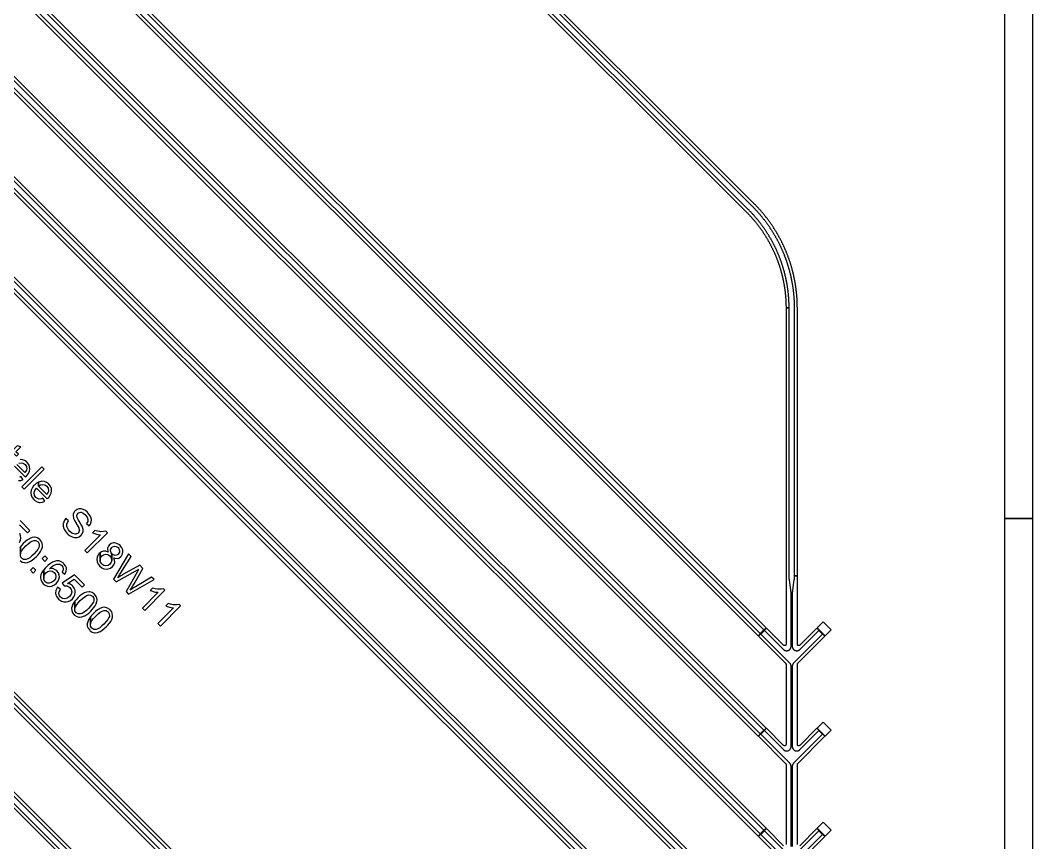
# Model space of a CAD drawing. Extents: x -3500 to 3500, y -3500 to 3500.
# Drawn here: x -70 to 3500, y -1144 to 1758 of the extents above; entities that cross this region are included whole.
import ezdxf

# ---------------------------------------------------------------- set-up
doc = ezdxf.new("R2010")
doc.units = 0

# ---------------------------------------------------------------- blocks, each defined once
blk = doc.blocks.new('DXF_TOP_Kantele_S18W11')
at = {"layer": 'Feedline'}
for points in [[(1532.339, 2039.446), (2489.446, 1082.339), (2490.825, 1080.955), (2492.198, 1079.566), (2493.565, 1078.171), (2494.934, 1076.763), (2496.307, 1075.339), (2497.675, 1073.907), (2499, 1072.511), (2500.315, 1071.111), (2501.649, 1069.683), (2502.976, 1068.249), (2504.296, 1066.81), (2505.612, 1065.366), (2506.921, 1063.915), (2508.231, 1062.452), (2509.521, 1061), (2510.814, 1059.535), (2512.099, 1058.064), (2513.379, 1056.588), (2514.652, 1055.107), (2515.919, 1053.619), (2517.181, 1052.128), (2518.436, 1050.631), (2519.686, 1049.129), (2520.929, 1047.623), (2522.184, 1046.088), (2523.397, 1044.593), (2524.621, 1043.071), (2525.839, 1041.544), (2527.052, 1040.013), (2528.267, 1038.464), (2529.458, 1036.934), (2530.651, 1035.387), (2531.838, 1033.836), (2533.019, 1032.28), (2534.193, 1030.719), (2535.361, 1029.153), (2536.523, 1027.583), (2537.685, 1025.998), (2538.827, 1024.427), (2539.97, 1022.842), (2541.106, 1021.253), (2542.236, 1019.659), (2543.358, 1018.061), (2544.475, 1016.458), (2545.585, 1014.85), (2546.688, 1013.238), (2547.785, 1011.622), (2548.876, 1010.001), (2549.959, 1008.376), (2551.036, 1006.745), (2552.123, 1005.086), (2553.17, 1003.473), (2554.227, 1001.83), (2555.278, 1000.183), (2556.321, 998.532), (2557.385, 996.832), (2558.389, 995.216), (2559.432, 993.519), (2560.429, 991.884), (2561.439, 990.212), (2562.446, 988.528), (2563.438, 986.854), (2564.433, 985.161), (2565.409, 983.482), (2566.385, 981.79), (2567.353, 980.093), (2568.316, 978.393), (2569.271, 976.688), (2570.233, 974.955), (2571.165, 973.258), (2572.094, 971.553), (2573.02, 969.833), (2573.94, 968.109), (2574.853, 966.382), (2575.759, 964.652), (2576.658, 962.918), (2577.551, 961.179), (2578.435, 959.438), (2579.313, 957.692), (2580.183, 955.943), (2581.047, 954.191), (2581.903, 952.436), (2582.752, 950.676), (2583.594, 948.913), (2584.428, 947.147), (2585.256, 945.377), (2586.076, 943.605), (2586.89, 941.829), (2587.709, 940.019), (2588.503, 938.248), (2589.291, 936.468), (2590.071, 934.688), (2590.847, 932.899), (2591.616, 931.103), (2592.379, 929.304), (2593.134, 927.502), (2593.881, 925.698), (2594.621, 923.89), (2595.354, 922.079), (2596.099, 920.217), (2596.798, 918.448), (2597.509, 916.629), (2598.224, 914.774), (2598.917, 912.956), (2599.603, 911.133), (2600.29, 909.286), (2600.954, 907.479), (2601.618, 905.648), (2602.275, 903.812), (2602.926, 901.971), (2603.57, 900.126), (2604.206, 898.279), (2604.847, 896.39), (2605.455, 894.577), (2606.069, 892.723), (2606.676, 890.865), (2607.275, 889.001), (2607.865, 887.144), (2608.448, 885.279), (2609.023, 883.413), (2609.591, 881.543), (2610.152, 879.672), (2610.705, 877.798), (2611.25, 875.922), (2611.791, 874.03), (2612.317, 872.163), (2612.839, 870.281), (2613.354, 868.397), (2613.876, 866.451), (2614.36, 864.622), (2614.851, 862.73), (2615.335, 860.838), (2615.812, 858.943), (2616.28, 857.047), (2616.741, 855.149), (2617.194, 853.248), (2617.639, 851.346), (2618.076, 849.442), (2618.506, 847.537), (2618.928, 845.63), (2619.343, 843.716), (2619.749, 841.809), (2620.147, 839.897), (2620.538, 837.983), (2620.921, 836.068), (2621.296, 834.151), (2621.664, 832.231), (2622.023, 830.311), (2622.379, 828.368), (2622.719, 826.467), (2623.055, 824.542), (2623.387, 822.594), (2623.706, 820.681), (2624.017, 818.761), (2624.326, 816.799), (2624.618, 814.901), (2624.907, 812.969), (2625.189, 811.036), (2625.47, 809.048), (2625.728, 807.166), (2625.986, 805.23), (2626.236, 803.292), (2626.477, 801.353), (2626.711, 799.414), (2626.937, 797.474), (2627.156, 795.532), (2627.366, 793.59), (2627.568, 791.647), (2627.763, 789.703), (2627.949, 787.759), (2628.128, 785.813), (2628.298, 783.867), (2628.461, 781.921), (2628.616, 779.973), (2628.763, 778.024), (2628.902, 776.076), (2629.033, 774.127), (2629.157, 772.16), (2629.271, 770.228), (2629.379, 768.253), (2629.478, 766.326), (2629.57, 764.345), (2629.653, 762.421), (2629.728, 760.471), (2629.796, 758.519), (2629.855, 756.566), (2629.907, 754.613), (2629.951, 752.635), (2629.986, 750.707), (2630.014, 748.754), (2630.034, 746.8), (2630.046, 744.847), (2630.05, 742.893), (2640.95, 742.893), (2640.946, 744.871), (2640.934, 746.848), (2640.914, 748.825), (2640.886, 750.802), (2640.85, 752.78), (2640.807, 754.757), (2640.755, 756.734), (2640.695, 758.709), (2640.627, 760.686), (2640.552, 762.662), (2640.468, 764.638), (2640.377, 766.613), (2640.277, 768.587), (2640.17, 770.562), (2640.054, 772.545), (2639.931, 774.51), (2639.799, 776.483), (2639.66, 778.455), (2639.513, 780.43), (2639.358, 782.398), (2639.195, 784.37), (2639.024, 786.339), (2638.845, 788.308), (2638.658, 790.277), (2638.463, 792.245), (2638.26, 794.212), (2638.05, 796.178), (2637.831, 798.143), (2637.604, 800.107), (2637.37, 802.071), (2637.128, 804.033), (2636.878, 805.995), (2636.619, 807.955), (2636.353, 809.914), (2636.079, 811.873), (2635.799, 813.83), (2635.509, 815.787), (2635.211, 817.741), (2634.906, 819.695), (2634.593, 821.647), (2634.272, 823.598), (2633.943, 825.549), (2633.606, 827.496), (2633.254, 829.483), (2632.894, 831.462), (2632.544, 833.355), (2632.18, 835.277), (2631.804, 837.217), (2631.42, 839.157), (2631.028, 841.096), (2630.629, 843.033), (2630.221, 844.968), (2629.794, 846.954), (2629.377, 848.865), (2628.953, 850.762), (2628.515, 852.691), (2628.065, 854.629), (2627.605, 856.58), (2627.149, 858.484), (2626.683, 860.385), (2626.207, 862.304), (2625.718, 864.234), (2625.23, 866.136), (2624.73, 868.049), (2624.222, 869.96), (2623.704, 871.875), (2623.183, 873.777), (2622.651, 875.681), (2622.113, 877.583), (2621.566, 879.484), (2621.012, 881.382), (2620.441, 883.312), (2619.873, 885.198), (2619.293, 887.1), (2618.72, 888.952), (2618.128, 890.839), (2617.528, 892.724), (2616.921, 894.606), (2616.307, 896.484), (2615.684, 898.361), (2615.054, 900.236), (2614.417, 902.108), (2613.765, 903.997), (2613.119, 905.843), (2612.459, 907.707), (2611.787, 909.58), (2611.116, 911.427), (2610.434, 913.283), (2609.744, 915.136), (2609.046, 916.986), (2608.341, 918.834), (2607.629, 920.679), (2606.909, 922.521), (2606.18, 924.363), (2605.448, 926.195), (2604.706, 928.028), (2603.932, 929.916), (2603.194, 931.699), (2602.435, 933.509), (2601.664, 935.329), (2600.885, 937.147), (2600.099, 938.961), (2599.297, 940.793), (2598.505, 942.581), (2597.697, 944.385), (2596.882, 946.187), (2596.053, 947.999), (2595.23, 949.78), (2594.393, 951.572), (2593.549, 953.36), (2592.698, 955.144), (2591.839, 956.926), (2590.974, 958.704), (2590.101, 960.478), (2589.221, 962.249), (2588.333, 964.016), (2587.439, 965.78), (2586.527, 967.562), (2585.63, 969.296), (2584.715, 971.049), (2583.792, 972.799), (2582.863, 974.543), (2581.903, 976.327), (2580.983, 978.023), (2580.032, 979.757), (2579.074, 981.487), (2578.11, 983.213), (2577.138, 984.935), (2576.161, 986.654), (2575.175, 988.368), (2574.183, 990.079), (2573.179, 991.795), (2572.178, 993.487), (2571.16, 995.195), (2570.132, 996.903), (2569.119, 998.57), (2568.086, 1000.257), (2567.047, 1001.939), (2566, 1003.615), (2564.946, 1005.289), (2563.886, 1006.958), (2562.819, 1008.623), (2561.745, 1010.284), (2560.665, 1011.94), (2559.578, 1013.591), (2558.484, 1015.239), (2557.385, 1016.882), (2556.278, 1018.521), (2555.164, 1020.155), (2554.044, 1021.785), (2552.917, 1023.409), (2551.765, 1025.057), (2550.644, 1026.646), (2549.498, 1028.258), (2548.346, 1029.865), (2547.187, 1031.467), (2546.008, 1033.082), (2544.85, 1034.656), (2543.661, 1036.258), (2542.486, 1037.828), (2541.291, 1039.411), (2540.098, 1040.98), (2538.894, 1042.548), (2537.678, 1044.12), (2536.439, 1045.708), (2535.245, 1047.225), (2534.016, 1048.775), (2532.781, 1050.319), (2531.54, 1051.859), (2530.292, 1053.392), (2529.038, 1054.921), (2527.769, 1056.457), (2526.513, 1057.965), (2525.236, 1059.485), (2523.963, 1060.988), (2522.675, 1062.494), (2521.372, 1064.008), (2520.092, 1065.482), (2518.789, 1066.971), (2517.482, 1068.453), (2516.167, 1069.931), (2514.847, 1071.403), (2513.521, 1072.869), (2512.189, 1074.331), (2510.814, 1075.827), (2509.484, 1077.263), (2508.151, 1078.69), (2506.794, 1080.132), (2505.441, 1081.558), (2504.074, 1082.986), (2502.702, 1084.409), (2501.296, 1085.855), (2499.939, 1087.24), (2498.536, 1088.659), (2497.154, 1090.048), (1540.048, 2047.154)], [(1552.846, 2059.952), (2510.019, 1102.779), (2511.37, 1101.422), (2512.783, 1099.993), (2514.19, 1098.559), (2515.607, 1097.101), (2516.985, 1095.673), (2518.398, 1094.197), (2519.758, 1092.765), (2521.136, 1091.303), (2522.509, 1089.836), (2523.875, 1088.363), (2525.241, 1086.879), (2526.615, 1085.373), (2527.939, 1083.912), (2529.282, 1082.417), (2530.619, 1080.918), (2531.951, 1079.413), (2533.276, 1077.903), (2534.595, 1076.388), (2535.938, 1074.832), (2537.215, 1073.341), (2538.516, 1071.811), (2539.823, 1070.261), (2541.106, 1068.728), (2542.384, 1067.188), (2543.671, 1065.624), (2544.952, 1064.055), (2546.196, 1062.519), (2547.454, 1060.953), (2548.706, 1059.382), (2549.959, 1057.798), (2551.191, 1056.226), (2552.443, 1054.617), (2553.653, 1053.048), (2554.874, 1051.453), (2556.088, 1049.853), (2557.316, 1048.221), (2558.498, 1046.638), (2559.702, 1045.013), (2560.905, 1043.375), (2562.084, 1041.756), (2563.243, 1040.151), (2564.433, 1038.49), (2565.616, 1036.823), (2566.733, 1035.238), (2567.884, 1033.591), (2569.028, 1031.939), (2570.189, 1030.248), (2571.296, 1028.623), (2572.42, 1026.958), (2573.539, 1025.289), (2574.65, 1023.615), (2575.759, 1021.928), (2576.852, 1020.254), (2577.944, 1018.567), (2579.028, 1016.876), (2580.106, 1015.181), (2581.177, 1013.482), (2582.242, 1011.777), (2583.3, 1010.069), (2584.383, 1008.304), (2585.402, 1006.63), (2586.433, 1004.921), (2587.464, 1003.196), (2588.503, 1001.442), (2589.505, 999.734), (2590.515, 997.998), (2591.518, 996.258), (2592.514, 994.513), (2593.505, 992.765), (2594.488, 991.012), (2595.463, 989.256), (2596.432, 987.496), (2597.394, 985.732), (2598.349, 983.965), (2599.314, 982.162), (2600.241, 980.411), (2601.171, 978.639), (2602.098, 976.857), (2603.018, 975.071), (2603.956, 973.233), (2604.847, 971.466), (2605.742, 969.677), (2606.63, 967.885), (2607.512, 966.086), (2608.4, 964.256), (2609.259, 962.468), (2610.146, 960.603), (2610.978, 958.836), (2611.841, 956.983), (2612.668, 955.191), (2613.503, 953.363), (2614.342, 951.504), (2615.15, 949.697), (2615.962, 947.86), (2616.767, 946.02), (2617.59, 944.117), (2618.356, 942.329), (2619.139, 940.479), (2619.93, 938.59), (2620.684, 936.77), (2621.446, 934.911), (2622.208, 933.029), (2622.946, 931.183), (2623.691, 929.303), (2624.427, 927.423), (2625.143, 925.571), (2625.872, 923.664), (2626.57, 921.815), (2627.273, 919.932), (2627.968, 918.047), (2628.672, 916.112), (2629.341, 914.252), (2630.015, 912.357), (2630.673, 910.479), (2631.33, 908.581), (2631.981, 906.68), (2632.623, 904.777), (2633.265, 902.851), (2633.89, 900.953), (2634.507, 899.051), (2635.119, 897.136), (2635.724, 895.222), (2636.322, 893.304), (2636.911, 891.384), (2637.494, 889.46), (2638.068, 887.535), (2638.635, 885.608), (2639.195, 883.678), (2639.746, 881.747), (2640.291, 879.812), (2640.827, 877.876), (2641.356, 875.938), (2641.877, 873.998), (2642.391, 872.056), (2642.897, 870.111), (2643.402, 868.139), (2643.886, 866.217), (2644.369, 864.267), (2644.849, 862.294), (2645.312, 860.361), (2645.771, 858.405), (2646.223, 856.447), (2646.668, 854.488), (2647.104, 852.527), (2647.533, 850.565), (2647.954, 848.599), (2648.367, 846.633), (2648.773, 844.666), (2649.17, 842.697), (2649.56, 840.726), (2649.943, 838.753), (2650.317, 836.779), (2650.684, 834.804), (2651.042, 832.827), (2651.393, 830.849), (2651.737, 828.869), (2652.072, 826.888), (2652.4, 824.906), (2652.719, 822.923), (2653.031, 820.939), (2653.335, 818.952), (2653.632, 816.965), (2653.92, 814.977), (2654.202, 812.988), (2654.474, 810.997), (2654.739, 809.005), (2654.996, 807.013), (2655.245, 805.019), (2655.486, 803.025), (2655.72, 801.03), (2655.945, 799.034), (2656.163, 797.035), (2656.373, 795.038), (2656.574, 793.039), (2656.768, 791.039), (2656.954, 789.039), (2657.133, 787.037), (2657.303, 785.035), (2657.465, 783.033), (2657.62, 781.03), (2657.766, 779.027), (2657.905, 777.022), (2658.035, 775.017), (2658.158, 773.012), (2658.273, 771.006), (2658.38, 769), (2658.479, 766.993), (2658.57, 764.986), (2658.654, 762.979), (2658.729, 760.971), (2658.796, 758.964), (2658.856, 756.955), (2658.907, 754.946), (2658.951, 752.938), (2658.987, 750.929), (2659.014, 748.921), (2659.034, 746.911), (2659.046, 744.902), (2659.05, 742.893), (2659.05, -202.044), (2669.95, -202.044), (2669.95, 742.893), (2669.946, 744.925), (2669.934, 746.957), (2669.914, 748.988), (2669.886, 751.019), (2669.851, 753.051), (2669.806, 755.121), (2669.754, 757.148), (2669.696, 759.145), (2669.628, 761.174), (2669.553, 763.205), (2669.47, 765.235), (2669.378, 767.265), (2669.279, 769.294), (2669.172, 771.322), (2669.057, 773.351), (2668.934, 775.379), (2668.803, 777.407), (2668.664, 779.434), (2668.518, 781.459), (2668.363, 783.485), (2668.2, 785.511), (2668.03, 787.535), (2667.851, 789.559), (2667.665, 791.582), (2667.471, 793.604), (2667.269, 795.626), (2667.059, 797.647), (2666.841, 799.667), (2666.615, 801.686), (2666.381, 803.704), (2666.14, 805.721), (2665.89, 807.738), (2665.633, 809.753), (2665.368, 811.767), (2665.095, 813.78), (2664.814, 815.793), (2664.526, 817.804), (2664.229, 819.814), (2663.925, 821.823), (2663.612, 823.83), (2663.292, 825.836), (2662.964, 827.841), (2662.628, 829.845), (2662.283, 831.857), (2661.93, 833.864), (2661.568, 835.88), (2661.199, 837.882), (2660.832, 839.843), (2660.449, 841.839), (2660.058, 843.832), (2659.66, 845.824), (2659.254, 847.815), (2658.84, 849.805), (2658.412, 851.821), (2657.989, 853.777), (2657.552, 855.761), (2657.107, 857.744), (2656.654, 859.725), (2656.193, 861.704), (2655.72, 863.704), (2655.245, 865.675), (2654.766, 867.629), (2654.266, 869.637), (2653.777, 871.57), (2653.264, 873.558), (2652.755, 875.502), (2652.233, 877.466), (2651.704, 879.428), (2651.166, 881.387), (2650.621, 883.345), (2650.069, 885.299), (2649.508, 887.252), (2648.94, 889.203), (2648.365, 891.152), (2647.782, 893.098), (2647.183, 895.067), (2646.592, 896.983), (2645.984, 898.932), (2645.373, 900.859), (2644.747, 902.809), (2644.123, 904.726), (2643.488, 906.655), (2642.844, 908.582), (2642.193, 910.507), (2641.534, 912.429), (2640.868, 914.348), (2640.194, 916.264), (2639.513, 918.179), (2638.824, 920.09), (2638.128, 921.999), (2637.425, 923.905), (2636.713, 925.808), (2635.995, 927.708), (2635.269, 929.606), (2634.536, 931.501), (2633.792, 933.4), (2633.048, 935.282), (2632.292, 937.167), (2631.527, 939.053), (2630.759, 940.931), (2629.982, 942.808), (2629.197, 944.682), (2628.405, 946.553), (2627.605, 948.42), (2626.798, 950.285), (2625.976, 952.164), (2625.163, 954.005), (2624.309, 955.915), (2623.478, 957.757), (2622.651, 959.57), (2621.806, 961.405), (2620.948, 963.247), (2620.081, 965.092), (2619.212, 966.921), (2618.317, 968.785), (2617.447, 970.581), (2616.553, 972.406), (2615.653, 974.227), (2614.745, 976.045), (2613.819, 977.883), (2612.909, 979.669), (2611.981, 981.476), (2611.045, 983.28), (2610.089, 985.104), (2609.152, 986.876), (2608.195, 988.667), (2607.215, 990.486), (2606.261, 992.241), (2605.283, 994.022), (2604.298, 995.799), (2603.306, 997.573), (2602.307, 999.341), (2601.303, 1001.107), (2600.241, 1002.952), (2599.271, 1004.626), (2598.245, 1006.38), (2597.212, 1008.129), (2596.172, 1009.874), (2595.125, 1011.615), (2594.071, 1013.353), (2593.011, 1015.086), (2591.929, 1016.84), (2590.844, 1018.582), (2589.787, 1020.266), (2588.703, 1021.976), (2587.609, 1023.689), (2586.509, 1025.397), (2585.387, 1027.123), (2584.266, 1028.832), (2583.155, 1030.511), (2582.04, 1032.184), (2580.907, 1033.87), (2579.767, 1035.552), (2578.62, 1037.229), (2577.466, 1038.902), (2576.306, 1040.569), (2575.14, 1042.233), (2573.967, 1043.892), (2572.787, 1045.546), (2571.569, 1047.24), (2570.401, 1048.852), (2569.211, 1050.482), (2568.006, 1052.117), (2566.794, 1053.748), (2565.576, 1055.374), (2564.332, 1057.022), (2563.121, 1058.613), (2561.884, 1060.225), (2560.641, 1061.831), (2559.393, 1063.433), (2558.137, 1065.03), (2556.875, 1066.623), (2555.607, 1068.21), (2554.333, 1069.793), (2553.052, 1071.369), (2551.765, 1072.942), (2550.472, 1074.51), (2549.174, 1076.072), (2547.869, 1077.629), (2546.558, 1079.182), (2545.241, 1080.729), (2543.918, 1082.27), (2542.589, 1083.806), (2541.253, 1085.338), (2539.912, 1086.864), (2538.566, 1088.385), (2537.213, 1089.901), (2535.833, 1091.435), (2534.489, 1092.916), (2533.118, 1094.416), (2531.742, 1095.91), (2530.359, 1097.399), (2528.954, 1098.901), (2527.578, 1100.361), (2526.178, 1101.834), (2524.773, 1103.3), (2523.358, 1104.765), (2521.944, 1106.218), (2520.522, 1107.669), (2519.093, 1109.114), (2517.661, 1110.554), (1560.554, 2067.661)], [(2621.429, -1154.109), (2560.905, -1093.584), (2532.691, -1121.798), (2628.572, -1217.678)], [(2643.278, -1216.97), (2541.035, -1114.727), (2553.833, -1101.928), (2620.721, -1168.816)], [(2647.95, -1157.538), (2647.95, -874.695), (2647.946, -874.347), (2647.935, -873.998), (2647.916, -873.646), (2647.889, -873.305), (2647.855, -872.958), (2647.813, -872.614), (2647.765, -872.269), (2647.708, -871.926), (2647.644, -871.584), (2647.572, -871.243), (2647.492, -870.904), (2647.406, -870.565), (2647.312, -870.23), (2647.21, -869.896), (2647.104, -869.568), (2646.984, -869.231), (2646.865, -868.914), (2646.736, -868.591), (2646.599, -868.271), (2646.456, -867.954), (2646.305, -867.641), (2646.148, -867.33), (2645.984, -867.023), (2645.813, -866.72), (2645.636, -866.421), (2645.452, -866.125), (2645.262, -865.834), (2645.065, -865.547), (2644.863, -865.264), (2644.654, -864.985), (2644.439, -864.711), (2644.219, -864.443), (2643.991, -864.179), (2643.759, -863.92), (2643.522, -863.666), (2643.278, -863.416), (2541.035, -761.173), (2553.833, -748.374), (2620.721, -815.262), (2620.976, -815.511), (2621.234, -815.753), (2621.498, -815.989), (2621.768, -816.22), (2622.043, -816.444), (2622.326, -816.666), (2622.606, -816.875), (2622.899, -817.083), (2623.188, -817.279), (2623.486, -817.472), (2623.788, -817.658), (2624.099, -817.839), (2624.403, -818.009), (2624.717, -818.175), (2625.034, -818.333), (2625.355, -818.485), (2625.684, -818.63), (2626.006, -818.766), (2626.336, -818.895), (2626.669, -819.017), (2627.005, -819.132), (2627.342, -819.239), (2627.682, -819.339), (2628.025, -819.431), (2628.368, -819.515), (2628.714, -819.592), (2629.062, -819.662), (2629.411, -819.723), (2629.762, -819.776), (2630.114, -819.822), (2630.466, -819.86), (2630.82, -819.891), (2631.174, -819.913), (2631.529, -819.927), (2631.881, -819.934), (2632.236, -819.933), (2632.595, -819.924), (2632.945, -819.906), (2633.299, -819.881), (2633.652, -819.848), (2634.004, -819.808), (2634.355, -819.76), (2634.705, -819.704), (2635.053, -819.64), (2635.401, -819.568), (2635.746, -819.488), (2636.09, -819.401), (2636.432, -819.306), (2636.771, -819.204), (2637.108, -819.095), (2637.443, -818.977), (2637.775, -818.852), (2638.104, -818.721), (2638.43, -818.581), (2638.753, -818.435), (2639.072, -818.281), (2639.388, -818.12), (2639.701, -817.952), (2640.009, -817.778), (2640.314, -817.596), (2640.614, -817.408), (2640.915, -817.21), (2641.202, -817.012), (2641.494, -816.801), (2641.772, -816.59), (2642.049, -816.37), (2642.323, -816.144), (2642.591, -815.912), (2642.853, -815.672), (2643.11, -815.429), (2643.361, -815.179), (2643.608, -814.924), (2643.848, -814.663), (2644.082, -814.397), (2644.31, -814.126), (2644.533, -813.85), (2644.749, -813.569), (2644.959, -813.283), (2645.163, -812.993), (2645.359, -812.698), (2645.55, -812.399), (2645.734, -812.096), (2645.91, -811.789), (2646.081, -811.478), (2646.243, -811.162), (2646.4, -810.844), (2646.548, -810.523), (2646.69, -810.198), (2646.825, -809.87), (2646.952, -809.539), (2647.072, -809.205), (2647.183, -808.869), (2647.289, -808.53), (2647.386, -808.189), (2647.475, -807.846), (2647.557, -807.501), (2647.632, -807.154), (2647.699, -806.806), (2647.758, -806.456), (2647.808, -806.105), (2647.851, -805.753), (2647.887, -805.401), (2647.914, -805.048), (2647.934, -804.694), (2647.946, -804.339), (2647.95, -803.984), (2647.95, -521.142), (2647.946, -520.794), (2647.935, -520.445), (2647.916, -520.092), (2647.889, -519.751), (2647.855, -519.405), (2647.813, -519.06), (2647.765, -518.716), (2647.708, -518.372), (2647.644, -518.03), (2647.572, -517.69), (2647.492, -517.351), (2647.406, -517.012), (2647.312, -516.677), (2647.21, -516.342), (2647.101, -516.009), (2646.984, -515.677), (2646.865, -515.361), (2646.736, -515.038), (2646.599, -514.718), (2646.456, -514.401), (2646.305, -514.087), (2646.148, -513.777), (2645.984, -513.47), (2645.813, -513.167), (2645.636, -512.867), (2645.452, -512.572), (2645.262, -512.281), (2645.065, -511.994), (2644.863, -511.711), (2644.654, -511.432), (2644.439, -511.158), (2644.219, -510.889), (2643.991, -510.625), (2643.759, -510.366), (2643.522, -510.113), (2643.278, -509.863), (2541.035, -407.62), (2553.833, -394.821), (2620.721, -461.709), (2620.976, -461.957), (2621.234, -462.199), (2621.498, -462.436), (2621.768, -462.667), (2622.043, -462.891), (2622.326, -463.113), (2622.606, -463.321), (2622.899, -463.53), (2623.188, -463.725), (2623.486, -463.919), (2623.788, -464.104), (2624.099, -464.286), (2624.403, -464.456), (2624.717, -464.622), (2625.034, -464.779), (2625.355, -464.931), (2625.684, -465.077), (2626.006, -465.212), (2626.336, -465.341), (2626.669, -465.464), (2627.005, -465.579), (2627.342, -465.686), (2627.682, -465.786), (2628.025, -465.878), (2628.368, -465.962), (2628.714, -466.039), (2629.062, -466.108), (2629.411, -466.17), (2629.762, -466.223), (2630.114, -466.269), (2630.466, -466.307), (2630.82, -466.337), (2631.174, -466.36), (2631.529, -466.374), (2631.881, -466.381), (2632.229, -466.379), (2632.236, -466.379), (2632.595, -466.37), (2632.945, -466.353), (2633.306, -466.328), (2633.652, -466.295), (2634.004, -466.254), (2634.355, -466.207), (2634.705, -466.15), (2635.053, -466.086), (2635.401, -466.014), (2635.746, -465.934), (2636.09, -465.848), (2636.432, -465.753), (2636.771, -465.65), (2637.108, -465.541), (2637.443, -465.424), (2637.775, -465.299), (2638.104, -465.167), (2638.43, -465.027), (2638.753, -464.881), (2639.072, -464.727), (2639.388, -464.567), (2639.701, -464.399), (2640.009, -464.225), (2640.314, -464.043), (2640.614, -463.855), (2640.915, -463.657), (2641.202, -463.459), (2641.494, -463.247), (2641.772, -463.036), (2642.049, -462.816), (2642.323, -462.59), (2642.591, -462.358), (2642.853, -462.119), (2643.11, -461.875), (2643.361, -461.626), (2643.608, -461.371), (2643.848, -461.11), (2644.082, -460.843), (2644.31, -460.572), (2644.533, -460.296), (2644.749, -460.015), (2644.959, -459.73), (2645.163, -459.44), (2645.359, -459.145), (2645.55, -458.846), (2645.734, -458.543), (2645.91, -458.235), (2646.081, -457.924), (2646.243, -457.608), (2646.4, -457.29), (2646.548, -456.969), (2646.69, -456.644), (2646.825, -456.316), (2646.952, -455.985), (2647.072, -455.652), (2647.183, -455.315), (2647.289, -454.976), (2647.386, -454.635), (2647.475, -454.292), (2647.557, -453.947), (2647.632, -453.601), (2647.699, -453.252), (2647.758, -452.903), (2647.808, -452.552), (2647.851, -452.2), (2647.887, -451.848), (2647.914, -451.494), (2647.934, -451.14), (2647.946, -450.786), (2647.95, -450.431), (2647.95, -265.976), (2647.946, -265.106), (2647.935, -264.238), (2647.916, -263.357), (2647.89, -262.501), (2647.855, -261.617), (2647.813, -260.753), (2647.765, -259.889), (2647.708, -259.025), (2647.644, -258.162), (2647.572, -257.297), (2647.492, -256.424), (2647.406, -255.567), (2647.312, -254.704), (2647.21, -253.841), (2647.101, -252.978), (2646.984, -252.118), (2641.916, -215.915), (2641.799, -215.053), (2641.69, -214.191), (2641.588, -213.327), (2641.494, -212.462), (2641.407, -211.597), (2641.328, -210.73), (2641.256, -209.864), (2641.192, -208.996), (2641.135, -208.128), (2641.086, -207.26), (2641.044, -206.391), (2641.01, -205.522), (2640.984, -204.652), (2640.965, -203.783), (2640.954, -202.913), (2640.95, -202.044), (2640.95, 742.893), (2630.05, 742.893), (2630.05, -443.431), (2630.046, -443.633), (2630.034, -443.834), (2630.014, -444.035), (2629.985, -444.236), (2629.95, -444.433), (2629.906, -444.63), (2629.854, -444.825), (2629.794, -445.017), (2629.727, -445.21), (2629.652, -445.397), (2629.568, -445.584), (2629.481, -445.76), (2629.384, -445.937), (2629.281, -446.11), (2629.17, -446.278), (2629.054, -446.443), (2628.93, -446.602), (2628.801, -446.757), (2628.664, -446.905), (2628.523, -447.049), (2628.375, -447.187), (2628.223, -447.319), (2628.065, -447.445), (2627.903, -447.564), (2627.735, -447.676), (2627.562, -447.783), (2627.388, -447.881), (2627.209, -447.973), (2627.025, -448.057), (2626.839, -448.135), (2626.649, -448.204), (2626.457, -448.266), (2626.264, -448.32), (2626.068, -448.367), (2625.87, -448.405), (2625.669, -448.437), (2625.47, -448.459), (2625.266, -448.474), (2625.067, -448.481), (2624.866, -448.479), (2624.664, -448.47), (2624.464, -448.453), (2624.26, -448.427), (2624.06, -448.393), (2623.867, -448.353), (2623.671, -448.303), (2623.478, -448.247), (2623.287, -448.182), (2623.098, -448.109), (2622.913, -448.03), (2622.731, -447.943), (2622.552, -447.848), (2622.379, -447.748), (2622.208, -447.64), (2622.042, -447.524), (2621.881, -447.403), (2621.726, -447.275), (2621.574, -447.142), (2621.429, -447.003), (2560.905, -386.478), (2532.691, -414.691), (2628.572, -510.571), (2628.71, -510.715), (2628.84, -510.863), (2628.966, -511.015), (2629.086, -511.174), (2629.199, -511.336), (2629.306, -511.503), (2629.406, -511.675), (2629.5, -511.849), (2629.586, -512.027), (2629.665, -512.209), (2629.738, -512.394), (2629.803, -512.582), (2629.86, -512.771), (2629.911, -512.963), (2629.953, -513.156), (2629.987, -513.352), (2630.015, -513.548), (2630.035, -513.745), (2630.046, -513.944), (2630.05, -514.141), (2630.05, -796.984), (2630.046, -797.186), (2630.034, -797.387), (2630.014, -797.588), (2629.985, -797.79), (2629.95, -797.986), (2629.906, -798.183), (2629.854, -798.378), (2629.794, -798.571), (2629.727, -798.763), (2629.652, -798.951), (2629.568, -799.137), (2629.481, -799.313), (2629.384, -799.49), (2629.281, -799.664), (2629.17, -799.832), (2629.054, -799.996), (2628.93, -800.155), (2628.801, -800.31), (2628.664, -800.459), (2628.523, -800.603), (2628.375, -800.74), (2628.223, -800.873), (2628.065, -800.998), (2627.903, -801.117), (2627.735, -801.229), (2627.562, -801.336), (2627.388, -801.434), (2627.209, -801.526), (2627.025, -801.611), (2626.839, -801.688), (2626.649, -801.757), (2626.457, -801.82), (2626.264, -801.873), (2626.068, -801.921), (2625.87, -801.959), (2625.664, -801.99), (2625.47, -802.013), (2625.266, -802.027), (2625.067, -802.034), (2624.866, -802.033), (2624.664, -802.023), (2624.464, -802.006), (2624.26, -801.98), (2624.06, -801.946), (2623.867, -801.906), (2623.671, -801.856), (2623.478, -801.8), (2623.287, -801.735), (2623.098, -801.663), (2622.913, -801.584), (2622.731, -801.497), (2622.552, -801.401), (2622.379, -801.301), (2622.208, -801.193), (2622.042, -801.077), (2621.881, -800.956), (2621.726, -800.829), (2621.574, -800.695), (2621.429, -800.556), (2560.905, -740.031), (2532.691, -768.244), (2628.572, -864.125), (2628.71, -864.268), (2628.84, -864.416), (2628.966, -864.569), (2629.086, -864.727), (2629.199, -864.889), (2629.306, -865.057), (2629.406, -865.228), (2629.5, -865.402), (2629.586, -865.581), (2629.665, -865.763), (2629.738, -865.948), (2629.803, -866.135), (2629.86, -866.324), (2629.911, -866.516), (2629.953, -866.71), (2629.987, -866.905), (2630.015, -867.101), (2630.035, -867.299), (2630.046, -867.498), (2630.05, -867.694), (2630.05, -1150.538)], [(-76.692, 133.615), (-68.302, 134.583), (-59.968, 138.109), (-67.66, 148.204), (-72.8, 146.116)], [(-89.775, 184.199), (-51.649, 145.912), (-49.263, 148.139), (-46.358, 151.366), (-40.871, 158.952), (-37.482, 166.535), (-36.03, 174.279), (-36.03, 174.756), (-36.999, 183.146), (-40.225, 191.049), (-45.872, 198.149), (-46.675, 198.952), (-53.936, 204.277), (-61.678, 207.341), (-70.228, 208.148)], [(-75.093, 195.322), (-66.836, 196.941), (-60.193, 195.806), (-52.907, 190.949), (-48.048, 183.662), (-47.076, 175.078), (-48.373, 170.215), (-53.574, 162.088), (-53.589, 162.087), (-82.253, 190.751)], [(-72.694, -84.17), (-69.307, -76.428), (-68.016, -68.041), (-68.823, -60.946), (-71.887, -53.042)], [(-72.16, -21.776), (-44.058, -50.039), (-35.728, -41.71), (-70.88, -6.72)], [(-70.52, -148.612), (-63.099, -153.614), (-55.035, -155.71), (-52.944, -155.872), (-44.554, -154.903), (-35.677, -151.514), (-34.39, -150.87), (-27.771, -146.673), (-20.666, -141.022), (-13.076, -134.077), (-8.232, -129.071), (-2.258, -121.968), (1.939, -115.833), (5.49, -108.893), (8.072, -100.824), (8.717, -95.827), (7.587, -87.279), (5.492, -82.121), (0.006, -75.021), (-1.442, -73.573), (-8.862, -68.572), (-16.927, -66.315), (-19.179, -66.153), (-27.568, -67.122), (-36.284, -70.511), (-37.895, -71.317), (-44.513, -75.352), (-51.617, -81.003), (-59.208, -88.109), (-65.505, -94.73), (-69.309, -99.534), (-69.309, -124.091), (-68.012, -119.716), (-64.293, -113.085), (-58.312, -105.487), (-50.231, -96.923), (-42.314, -89.489), (-34.716, -83.509), (-27.924, -79.465), (-21.933, -77.523), (-14.481, -77.684), (-7.189, -82.06), (-3.137, -89.029), (-2.814, -97.934), (-4.272, -102.471), (-7.991, -108.94), (-13.973, -116.537), (-21.89, -125.263), (-29.001, -131.89), (-36.759, -138.193), (-43.551, -142.397), (-49.219, -144.341), (-58.126, -144.179), (-65.095, -139.965), (-69.147, -133.158), (-69.309, -124.091), (-69.309, -99.534), (-71.641, -102.48)], [(2671.428, -1217.678), (2767.309, -1121.798), (2739.095, -1093.584), (2678.57, -1154.11)], [(2669.95, -1150.538), (2669.95, -867.694), (2669.954, -867.497), (2669.965, -867.299), (2669.985, -867.101), (2670.013, -866.905), (2670.047, -866.71), (2670.089, -866.516), (2670.14, -866.324), (2670.197, -866.135), (2670.262, -865.948), (2670.335, -865.763), (2670.414, -865.581), (2670.501, -865.402), (2670.594, -865.228), (2670.694, -865.057), (2670.801, -864.889), (2670.915, -864.727), (2671.034, -864.569), (2671.16, -864.415), (2671.291, -864.267), (2671.428, -864.125), (2767.309, -768.244), (2739.095, -740.031), (2678.57, -800.557), (2678.426, -800.695), (2678.274, -800.829), (2678.119, -800.956), (2677.957, -801.078), (2677.792, -801.193), (2677.621, -801.301), (2677.447, -801.402), (2677.268, -801.497), (2677.087, -801.584), (2676.902, -801.663), (2676.713, -801.735), (2676.522, -801.8), (2676.329, -801.856), (2676.133, -801.906), (2675.935, -801.947), (2675.737, -801.98), (2675.536, -802.006), (2675.333, -802.023), (2675.133, -802.033), (2674.932, -802.034), (2674.731, -802.027), (2674.53, -802.013), (2674.329, -801.99), (2674.13, -801.959), (2673.932, -801.921), (2673.736, -801.873), (2673.542, -801.82), (2673.351, -801.757), (2673.161, -801.688), (2672.975, -801.611), (2672.791, -801.526), (2672.612, -801.434), (2672.437, -801.335), (2672.265, -801.229), (2672.097, -801.117), (2671.935, -800.998), (2671.777, -800.872), (2671.625, -800.74), (2671.477, -800.603), (2671.336, -800.459), (2671.198, -800.308), (2671.07, -800.155), (2670.946, -799.996), (2670.83, -799.832), (2670.719, -799.664), (2670.616, -799.49), (2670.519, -799.313), (2670.43, -799.132), (2670.347, -798.949), (2670.272, -798.761), (2670.205, -798.571), (2670.146, -798.378), (2670.094, -798.183), (2670.05, -797.986), (2670.015, -797.788), (2669.986, -797.588), (2669.966, -797.387), (2669.954, -797.186), (2669.95, -796.984), (2669.95, -514.141), (2669.954, -513.943), (2669.965, -513.745), (2669.985, -513.548), (2670.013, -513.352), (2670.047, -513.156), (2670.089, -512.963), (2670.14, -512.771), (2670.197, -512.582), (2670.262, -512.394), (2670.335, -512.209), (2670.414, -512.027), (2670.501, -511.849), (2670.594, -511.675), (2670.694, -511.503), (2670.801, -511.336), (2670.915, -511.174), (2671.034, -511.015), (2671.16, -510.862), (2671.291, -510.714), (2671.428, -510.571), (2767.309, -414.691), (2739.095, -386.478), (2678.57, -447.004), (2678.426, -447.142), (2678.274, -447.275), (2678.119, -447.403), (2677.957, -447.525), (2677.792, -447.64), (2677.621, -447.748), (2677.447, -447.849), (2677.268, -447.943), (2677.087, -448.03), (2676.902, -448.109), (2676.713, -448.182), (2676.522, -448.247), (2676.329, -448.303), (2676.133, -448.353), (2675.935, -448.394), (2675.737, -448.427), (2675.536, -448.453), (2675.333, -448.47), (2675.133, -448.479), (2674.932, -448.481), (2674.731, -448.474), (2674.53, -448.459), (2674.329, -448.437), (2674.13, -448.405), (2673.932, -448.367), (2673.736, -448.32), (2673.542, -448.266), (2673.351, -448.204), (2673.161, -448.135), (2672.975, -448.057), (2672.791, -447.973), (2672.612, -447.881), (2672.437, -447.782), (2672.265, -447.676), (2672.097, -447.564), (2671.935, -447.445), (2671.777, -447.318), (2671.625, -447.187), (2671.477, -447.049), (2671.336, -446.905), (2671.198, -446.755), (2671.07, -446.602), (2670.946, -446.443), (2670.83, -446.278), (2670.719, -446.11), (2670.616, -445.937), (2670.519, -445.76), (2670.43, -445.579), (2670.347, -445.395), (2670.272, -445.208), (2670.205, -445.017), (2670.146, -444.825), (2670.094, -444.63), (2670.05, -444.433), (2670.015, -444.234), (2669.986, -444.035), (2669.966, -443.834), (2669.954, -443.633), (2669.95, -443.431), (2669.95, -202.044), (2659.05, -202.044), (2659.046, -202.913), (2659.035, -203.783), (2659.016, -204.652), (2658.99, -205.522), (2658.956, -206.391), (2658.914, -207.26), (2658.865, -208.128), (2658.808, -208.996), (2658.744, -209.864), (2658.672, -210.73), (2658.593, -211.597), (2658.506, -212.462), (2658.412, -213.327), (2658.31, -214.191), (2658.201, -215.054), (2658.084, -215.915), (2653.008, -252.171), (2652.899, -252.979), (2652.788, -253.857), (2652.686, -254.719), (2652.592, -255.581), (2652.506, -256.445), (2652.427, -257.309), (2652.355, -258.175), (2652.291, -259.04), (2652.234, -259.906), (2652.186, -260.772), (2652.144, -261.632), (2652.11, -262.501), (2652.084, -263.373), (2652.065, -264.241), (2652.054, -265.108), (2652.05, -265.976), (2652.05, -450.431), (2652.054, -450.786), (2652.066, -451.14), (2652.086, -451.494), (2652.113, -451.848), (2652.149, -452.2), (2652.192, -452.552), (2652.242, -452.903), (2652.301, -453.252), (2652.368, -453.601), (2652.443, -453.947), (2652.525, -454.292), (2652.614, -454.635), (2652.711, -454.976), (2652.817, -455.315), (2652.928, -455.652), (2653.048, -455.985), (2653.175, -456.316), (2653.31, -456.644), (2653.452, -456.969), (2653.6, -457.29), (2653.757, -457.608), (2653.92, -457.926), (2654.09, -458.235), (2654.266, -458.543), (2654.45, -458.846), (2654.641, -459.145), (2654.837, -459.44), (2655.041, -459.73), (2655.251, -460.015), (2655.472, -460.301), (2655.69, -460.572), (2655.918, -460.843), (2656.152, -461.11), (2656.392, -461.371), (2656.639, -461.626), (2656.89, -461.875), (2657.147, -462.119), (2657.409, -462.358), (2657.677, -462.59), (2657.951, -462.816), (2658.228, -463.036), (2658.511, -463.251), (2658.798, -463.459), (2659.09, -463.661), (2659.386, -463.855), (2659.686, -464.043), (2659.995, -464.227), (2660.299, -464.399), (2660.612, -464.567), (2660.928, -464.727), (2661.247, -464.881), (2661.574, -465.029), (2661.896, -465.167), (2662.225, -465.299), (2662.557, -465.424), (2662.892, -465.541), (2663.229, -465.65), (2663.57, -465.753), (2663.91, -465.848), (2664.254, -465.934), (2664.599, -466.014), (2664.947, -466.086), (2665.296, -466.15), (2665.645, -466.207), (2665.996, -466.254), (2666.348, -466.295), (2666.701, -466.328), (2667.059, -466.353), (2667.409, -466.37), (2667.764, -466.379), (2668.119, -466.381), (2668.473, -466.374), (2668.826, -466.36), (2669.18, -466.337), (2669.534, -466.307), (2669.901, -466.267), (2670.238, -466.223), (2670.594, -466.169), (2670.938, -466.108), (2671.291, -466.038), (2671.632, -465.962), (2671.976, -465.878), (2672.319, -465.786), (2672.658, -465.686), (2672.996, -465.578), (2673.331, -465.464), (2673.664, -465.341), (2673.994, -465.212), (2674.329, -465.071), (2674.645, -464.931), (2674.966, -464.779), (2675.283, -464.621), (2675.597, -464.456), (2675.906, -464.284), (2676.212, -464.104), (2676.514, -463.919), (2676.812, -463.725), (2677.105, -463.527), (2677.395, -463.321), (2677.679, -463.109), (2677.958, -462.891), (2678.232, -462.667), (2678.503, -462.435), (2678.766, -462.199), (2679.024, -461.957), (2679.279, -461.709), (2746.167, -394.821), (2758.965, -407.62), (2656.722, -509.863), (2656.478, -510.113), (2656.241, -510.366), (2656.009, -510.625), (2655.781, -510.889), (2655.561, -511.158), (2655.346, -511.432), (2655.137, -511.711), (2654.935, -511.994), (2654.738, -512.281), (2654.548, -512.572), (2654.364, -512.867), (2654.182, -513.176), (2654.016, -513.47), (2653.852, -513.777), (2653.695, -514.087), (2653.544, -514.401), (2653.401, -514.718), (2653.264, -515.038), (2653.135, -515.361), (2653.012, -515.686), (2652.896, -516.015), (2652.788, -516.348), (2652.686, -516.683), (2652.592, -517.018), (2652.506, -517.359), (2652.427, -517.695), (2652.355, -518.035), (2652.291, -518.378), (2652.234, -518.723), (2652.186, -519.068), (2652.145, -519.405), (2652.111, -519.751), (2652.084, -520.098), (2652.065, -520.446), (2652.054, -520.794), (2652.05, -521.142), (2652.05, -803.984), (2652.054, -804.339), (2652.066, -804.694), (2652.086, -805.048), (2652.113, -805.401), (2652.149, -805.753), (2652.192, -806.105), (2652.242, -806.456), (2652.301, -806.806), (2652.368, -807.154), (2652.443, -807.501), (2652.525, -807.846), (2652.614, -808.189), (2652.711, -808.53), (2652.817, -808.869), (2652.928, -809.205), (2653.048, -809.539), (2653.175, -809.87), (2653.31, -810.198), (2653.452, -810.523), (2653.6, -810.844), (2653.757, -811.162), (2653.92, -811.48), (2654.09, -811.789), (2654.266, -812.096), (2654.45, -812.399), (2654.641, -812.698), (2654.837, -812.993), (2655.041, -813.283), (2655.251, -813.569), (2655.472, -813.855), (2655.69, -814.126), (2655.918, -814.397), (2656.152, -814.663), (2656.392, -814.924), (2656.639, -815.179), (2656.89, -815.429), (2657.147, -815.672), (2657.409, -815.912), (2657.677, -816.144), (2657.951, -816.37), (2658.228, -816.59), (2658.511, -816.805), (2658.798, -817.012), (2659.09, -817.214), (2659.386, -817.408), (2659.686, -817.596), (2659.995, -817.78), (2660.299, -817.952), (2660.612, -818.12), (2660.928, -818.281), (2661.247, -818.435), (2661.574, -818.583), (2661.896, -818.721), (2662.225, -818.852), (2662.557, -818.977), (2662.892, -819.095), (2663.229, -819.204), (2663.57, -819.306), (2663.91, -819.401), (2664.254, -819.488), (2664.599, -819.568), (2664.947, -819.64), (2665.296, -819.704), (2665.645, -819.76), (2665.996, -819.808), (2666.348, -819.848), (2666.701, -819.881), (2667.059, -819.906), (2667.409, -819.924), (2667.764, -819.933), (2668.119, -819.934), (2668.473, -819.927), (2668.826, -819.913), (2669.18, -819.891), (2669.534, -819.86), (2669.886, -819.822), (2670.238, -819.776), (2670.594, -819.722), (2670.938, -819.662), (2671.291, -819.591), (2671.632, -819.515), (2671.976, -819.431), (2672.319, -819.339), (2672.658, -819.239), (2672.996, -819.131), (2673.331, -819.017), (2673.664, -818.895), (2673.994, -818.766), (2674.329, -818.624), (2674.645, -818.485), (2674.966, -818.333), (2675.283, -818.174), (2675.597, -818.009), (2675.906, -817.837), (2676.212, -817.658), (2676.522, -817.467), (2676.812, -817.279), (2677.105, -817.08), (2677.395, -816.875), (2677.679, -816.662), (2677.958, -816.444), (2678.232, -816.22), (2678.503, -815.988), (2678.766, -815.753), (2679.024, -815.511), (2679.279, -815.262), (2746.167, -748.374), (2758.965, -761.173), (2656.722, -863.416), (2656.478, -863.666), (2656.241, -863.92), (2656.009, -864.179), (2655.781, -864.443), (2655.561, -864.711), (2655.346, -864.985), (2655.137, -865.264), (2654.935, -865.547), (2654.738, -865.834), (2654.548, -866.125), (2654.364, -866.421), (2654.187, -866.72), (2654.016, -867.023), (2653.852, -867.33), (2653.695, -867.641), (2653.544, -867.954), (2653.401, -868.271), (2653.264, -868.591), (2653.135, -868.914), (2653.012, -869.24), (2652.896, -869.568), (2652.788, -869.902), (2652.686, -870.236), (2652.592, -870.571), (2652.506, -870.912), (2652.427, -871.248), (2652.355, -871.589), (2652.291, -871.932), (2652.234, -872.276), (2652.186, -872.622), (2652.145, -872.958), (2652.111, -873.305), (2652.084, -873.652), (2652.065, -873.999), (2652.054, -874.347), (2652.05, -874.695), (2652.05, -1157.538)], [(2679.279, -1168.816), (2746.167, -1101.928), (2758.965, -1114.727), (2656.722, -1216.97)]]:
    blk.add_lwpolyline(points, dxfattribs=at)
for points in [[(-1888.14, 2591.927), (2531.913, -1828.126), (2560.126, -1799.913), (-1859.927, 2620.14), (-1867.634, 2612.433), (2551.783, -1806.984), (2538.984, -1819.783), (-1880.433, 2599.634)], [(-1534.587, 2591.927), (2531.913, -1474.573), (2560.126, -1446.36), (-1506.374, 2620.14), (-1514.081, 2612.433), (2551.783, -1453.431), (2538.984, -1466.23), (-1526.88, 2599.634)], [(-1181.034, 2591.927), (2531.913, -1121.02), (2560.126, -1092.806), (-1152.82, 2620.14), (-1160.527, 2612.433), (2551.783, -1099.877), (2538.984, -1112.676), (-1173.326, 2599.634)], [(-827.48, 2591.927), (2531.913, -767.466), (2560.126, -739.253), (-799.267, 2620.14), (-806.974, 2612.433), (2551.783, -746.324), (2538.984, -759.123), (-819.773, 2599.634)], [(-473.927, 2591.927), (2531.913, -413.913), (2560.126, -385.7), (-445.713, 2620.14), (-453.421, 2612.433), (2551.783, -392.771), (2538.984, -405.57), (-466.22, 2599.634)], [(-2796.917, 2036.704), (1799.913, -2560.126), (1828.126, -2531.913), (-2768.704, 2064.917), (-2776.411, 2057.21), (1819.783, -2538.984), (1806.984, -2551.783), (-2789.21, 2044.411)], [(-2796.917, 1683.15), (1446.36, -2560.126), (1474.573, -2531.913), (-2768.704, 1711.364), (-2776.411, 1703.656), (1466.23, -2538.984), (1453.431, -2551.783), (-2789.21, 1690.858)], [(-139.48, 188.659), (-139.001, 187.383), (-133.677, 179.96), (-133.358, 179.643), (-126.295, 174.183), (-120.05, 182.989), (-124.06, 186.518), (-126.497, 190.092), (-126.17, 193.195), (-121.959, 198.539), (-92.036, 228.462), (-83.313, 219.739), (-76.599, 226.453), (-85.322, 235.176), (-67.418, 253.08), (-81.198, 256.445), (-93.813, 243.829), (-100.274, 250.129), (-106.828, 243.415), (-100.527, 237.115), (-129.964, 207.517), (-135.129, 202.189), (-139.158, 196.388)], [(-64.503, 112.08), (-55.85, 103.427), (14.835, 174.112), (6.182, 182.604)], [(-32.861, 90.437), (-31.571, 82.209), (-27.86, 74.467), (-22.052, 67.205), (-18.342, 63.98), (-10.92, 59.301), (-3.017, 56.882), (0.203, 56.72), (8.593, 57.688), (16.927, 61.214), (9.073, 71.311), (3.932, 69.383), (-4.16, 68.573), (-7.407, 69.386), (-14.854, 74.241), (-19.55, 81.043), (-21.168, 89.46), (-21.006, 91.574), (-18.417, 99.341), (-12.892, 107.303), (-12.88, 107.304), (25.246, 69.017), (27.632, 71.244), (30.537, 74.471), (36.024, 82.057), (39.413, 89.639), (40.703, 97.545), (40.703, 97.861), (39.735, 106.251), (36.509, 114.155), (31.024, 121.253), (30.059, 122.056), (22.959, 127.382), (15.055, 130.447), (6.667, 131.253), (2.637, 130.931), (-4.944, 128.673), (-5.358, 128.44), (-5.358, 113.857), (-5.356, 113.872), (1.802, 118.427), (9.897, 120.046), (16.702, 118.912), (23.988, 114.054), (28.685, 106.766), (29.657, 98.184), (28.523, 93.32), (23.321, 85.193), (23.306, 85.192), (-5.358, 113.857), (-5.358, 128.44), (-12.689, 124.316), (-20.114, 117.859), (-22.856, 114.955), (-28.182, 107.531), (-31.571, 99.787), (-32.861, 91.883)], [(81.512, -26.843), (83.771, -35.555), (85.706, -39.748), (90.548, -47.01), (97.007, -54.278), (98.619, -55.888), (105.719, -61.376), (113.465, -65.087), (121.853, -67.184), (130.4, -66.7), (137.172, -64.281), (144.267, -59.281), (148.136, -54.286), (151.36, -46.223), (151.522, -39.13), (149.424, -30.095), (147.972, -26.869), (144.097, -19.603), (138.282, -9.912), (135.535, -5.388), (130.847, 3.503), (129.229, 9.331), (129.229, 10.641), (132.793, 18.417), (135.721, 20.531), (144.137, 21.988), (144.797, 21.988), (151.921, 19.073), (159.685, 12.765), (160.334, 11.953), (166.156, 4.354), (168.585, -3.096), (167.775, -10.064), (163.267, -18.114), (172.887, -26.291), (177.537, -19.878), (180.6, -11.815), (180.923, -3.914), (178.825, 4.961), (178.02, 6.892), (173.502, 14.154), (167.365, 21.26), (166.721, 22.064), (159.621, 27.712), (152.038, 31.907), (144.62, 33.842), (136.233, 33.681), (130.271, 31.747), (123.174, 26.747), (120.437, 23.366), (116.889, 15.463), (116.405, 10.309), (117.858, 1.272), (118.341, -0.175), (121.569, -7.278), (127.06, -16.646), (127.545, -17.453), (133.2, -26.986), (136.109, -32.803), (137.081, -34.91), (138.377, -43.334), (134.489, -51.11), (134.316, -51.282), (126.385, -55.167), (124.753, -55.331), (115.853, -53.388), (111.966, -51.283), (104.851, -45.623), (100.321, -40.123), (96.116, -32.522), (94.82, -28.31), (94.497, -19.895), (95.632, -16.328), (100.298, -8.283), (90.677, -0.425), (89.902, -1.354), (84.899, -8.617), (81.996, -16.844), (81.835, -18.129)], [(157.62, -112.628), (166.272, -121.12), (237.119, -50.272), (231.52, -44.673), (224.111, -46.283), (214.411, -46.445), (210.853, -46.122), (202.124, -44.667), (193.426, -42.089), (185.1, -50.255), (189.552, -52.164), (198.596, -54.909), (204.405, -56.2), (212.857, -57.175), (212.871, -57.215)], [(199.763, -144.774), (201.052, -152.837), (204.601, -160.581), (210.41, -167.841), (217.509, -173.649), (225.251, -177.198), (233.477, -178.488), (240.087, -178.004), (247.99, -175.101), (255.086, -169.779), (260.085, -163.167), (262.987, -155.106), (262.826, -147.045), (259.903, -138.277), (259.934, -138.248), (264.986, -140.04), (273.37, -140.525), (277.071, -139.398), (284.49, -134.56), (286.743, -131.984), (290.775, -124.405), (291.904, -115.859), (291.258, -110.702), (288.194, -102.96), (282.387, -95.539), (278.032, -91.83), (270.451, -87.637), (262.387, -86.023), (259.168, -86.185), (251.105, -88.442), (244.009, -93.441), (240.949, -96.984), (237.725, -104.885), (237.563, -109.714), (240.161, -118.482), (240.129, -118.511), (232.333, -115.263), (223.789, -114.94), (216.052, -117.519), (211.616, -120.871), (211.616, -149.627), (212.263, -140.889), (212.751, -139.262), (217.606, -131.817), (223.438, -127.605), (231.858, -125.824), (238.663, -126.957), (245.949, -131.815), (250.483, -138.131), (252.426, -146.551), (252.426, -124.023), (250.392, -121.537), (248.124, -113.44), (248.612, -109.543), (252.983, -102.096), (255.582, -99.82), (264.004, -97.715), (267.901, -98.203), (275.348, -102.736), (278.106, -106.143), (280.373, -114.238), (280.048, -118.135), (275.677, -125.584), (272.915, -127.858), (264.818, -130.126), (260.759, -129.638), (253.312, -125.105), (252.426, -124.023), (252.426, -146.551), (251.13, -153.68), (246.111, -160.965), (240.119, -165.338), (231.86, -167.119), (224.893, -165.823), (217.61, -160.806), (216.149, -159.182), (212.104, -151.417), (211.616, -149.627), (211.616, -120.871), (208.793, -123.003), (204.278, -128.485), (200.892, -136.227)], [(7.06, -141.221), (16.844, -151.166), (26.629, -141.221), (16.844, -131.438)], [(259.223, -214.231), (268.7, -223.708), (337.484, -184.956), (339.906, -183.503), (347.873, -178.625), (347.921, -178.671), (347.084, -180.178), (341.914, -189.225), (303.001, -258.009), (311.993, -267.002), (401.883, -215.682), (392.587, -206.386), (336.08, -240.775), (331.88, -243.198), (324.128, -248.044), (317.126, -252.603), (317.072, -252.536), (317.44, -252.17), (322.283, -245.388), (327.128, -237.959), (331.974, -230.206), (336.658, -221.968), (362.325, -176.124), (351.07, -164.869), (289.877, -199.098), (289.554, -199.259), (284.225, -202.489), (273.672, -208.983), (273.622, -208.929), (275.274, -206.618), (280.281, -199.187), (285.169, -191.366), (320.645, -134.443), (311.187, -124.826)], [(-34.294, -182.576), (-24.349, -192.521), (-14.565, -182.576), (-24.349, -172.792)], [(1.548, -207.29), (2.516, -215.842), (5.742, -223.583), (11.226, -230.52), (17.677, -235.68), (25.741, -238.906), (33.481, -239.713), (42.352, -238.1), (42.669, -237.941), (50.58, -234.228), (57.517, -228.581), (62.841, -221.966), (66.552, -214.224), (68.004, -205.998), (67.52, -199.872), (64.778, -191.808), (59.456, -184.873), (55.587, -181.649), (47.682, -177.617), (42.042, -176.488), (32.945, -177.138), (32.923, -177.087), (37.975, -172.361), (45.248, -166.703), (51.718, -163.145), (58.515, -161.041), (66.928, -160.88), (69.041, -161.367), (76.65, -165.738), (79.732, -169.955), (81.512, -178.211), (81.349, -180.489), (77.484, -188.864), (86.622, -196.879), (88.687, -193.86), (92.398, -185.956), (93.205, -177.571), (92.721, -174.512), (89.818, -166.609), (84.171, -159.348), (82.077, -157.415), (74.817, -152.413), (66.915, -149.833), (58.36, -149.672), (58.205, -149.672), (51.268, -151.123), (44.168, -154.028), (36.742, -158.547), (28.992, -164.36), (21.079, -171.789), (17.366, -175.503), (12.755, -181.15), (12.755, -211.171), (14.049, -202.432), (15.508, -199.029), (20.685, -191.91), (27.808, -186.73), (35.906, -184.949), (42.871, -186.082), (50.157, -190.778), (54.208, -196.449), (55.826, -204.703), (55.826, -204.877), (53.722, -212.807), (48.22, -220.251), (47.406, -220.902), (39.967, -226.239), (32.195, -228.344), (25.39, -227.696), (18.267, -223.326), (16.964, -222.022), (13.242, -213.931), (12.755, -211.171), (12.755, -181.15), (10.908, -183.413), (6.065, -191.001), (3, -198.1), (1.548, -204.875)], [(54.373, -263.023), (55.501, -268.987), (58.889, -276.731), (64.698, -284.154), (67.922, -287.055), (75.344, -291.573), (83.246, -293.992), (91.796, -293.992), (99.216, -292.378), (106.959, -288.668), (113.897, -283.021), (119.382, -276.406), (122.93, -268.665), (124.06, -260.278), (123.414, -253.183), (120.35, -245.28), (114.865, -238.182), (113.094, -236.572), (105.834, -231.893), (97.065, -229.295), (97.059, -229.252), (119.915, -214.014), (148.18, -242.277), (156.348, -233.947), (121.357, -198.957), (78.303, -228.305), (85.198, -237.445), (86.627, -237.128), (95.527, -237.775), (97.639, -238.587), (104.921, -243.443), (109.941, -250.566), (111.723, -258.828), (111.557, -259.324), (109.617, -267.247), (104.115, -274.69), (102.655, -275.989), (95.213, -281.004), (87.118, -282.946), (79.021, -281.651), (71.735, -276.955), (68.655, -272.903), (66.226, -264.806), (67.198, -258.325), (71.545, -249.953), (61.764, -241.775), (58.405, -246.572), (55.179, -254.476)], [(360.519, -315.689), (369.172, -324.341), (440.018, -253.333), (434.58, -247.894), (427.009, -249.344), (417.31, -249.506), (413.752, -249.183), (405.185, -247.728), (396.325, -245.15), (388.001, -253.475), (392.613, -255.224), (401.655, -258.131), (407.465, -259.422), (415.917, -260.234), (415.932, -260.276)], [(111.236, -316.017), (111.559, -324.402), (114.461, -332.142), (119.946, -339.402), (121.556, -340.849), (128.977, -345.851), (137.041, -347.947), (139.294, -348.109), (147.683, -347.141), (156.399, -343.751), (157.848, -343.107), (164.466, -338.91), (171.409, -333.42), (178.999, -326.315), (183.844, -321.309), (189.818, -314.204), (194.177, -308.07), (197.566, -301.131), (200.309, -293.061), (200.793, -288.065), (199.825, -279.516), (197.569, -274.521), (192.081, -267.258), (190.634, -265.811), (183.214, -260.81), (175.148, -258.552), (172.897, -258.391), (164.507, -259.359), (155.792, -262.748), (154.181, -263.554), (147.562, -267.59), (140.458, -273.241), (133.029, -280.346), (126.732, -286.967), (122.767, -291.948), (122.767, -316.489), (124.225, -311.953), (127.945, -305.322), (133.764, -297.725), (141.844, -289.16), (149.762, -281.726), (157.36, -275.746), (164.151, -271.703), (170.143, -269.76), (177.595, -269.922), (184.887, -274.297), (188.939, -281.266), (189.262, -290.172), (187.804, -294.708), (184.084, -301.178), (178.265, -308.774), (170.186, -317.501), (163.236, -324.127), (155.316, -330.43), (148.686, -334.634), (143.018, -336.578), (134.111, -336.416), (126.981, -332.203), (122.929, -325.395), (122.767, -316.489), (122.767, -291.948), (120.435, -294.878), (115.915, -302.142), (112.849, -309.243)], [(166.161, -370.942), (166.484, -379.327), (169.386, -387.067), (174.871, -394.327), (176.481, -395.774), (183.902, -400.776), (191.966, -402.872), (194.219, -403.034), (202.608, -402.066), (211.321, -398.839), (212.61, -398.034), (219.23, -393.835), (226.335, -388.345), (233.925, -381.239), (238.77, -376.233), (244.743, -369.129), (249.101, -362.995), (252.49, -356.056), (255.073, -347.986), (255.718, -342.99), (254.588, -334.441), (252.493, -329.445), (247.006, -322.183), (245.559, -320.735), (238.138, -315.735), (230.073, -313.477), (227.822, -313.315), (219.432, -314.284), (210.717, -317.673), (209.107, -318.479), (202.487, -322.676), (195.383, -328.166), (187.954, -335.271), (181.496, -341.892), (177.692, -346.796), (177.692, -371.414), (179.15, -366.878), (182.869, -360.247), (188.689, -352.65), (196.769, -344.085), (204.687, -336.651), (212.284, -330.671), (219.076, -326.628), (225.067, -324.685), (232.519, -324.847), (239.812, -329.222), (243.864, -336.191), (244.187, -345.097), (242.729, -349.633), (239.009, -356.264), (233.19, -363.699), (225.109, -372.426), (218, -379.052), (210.241, -385.355), (203.611, -389.559), (197.782, -391.503), (189.036, -391.341), (181.906, -387.29), (177.854, -380.32), (177.692, -371.414), (177.692, -346.796), (175.36, -349.802), (170.84, -357.228), (167.774, -364.168)], [(415.444, -370.614), (424.097, -379.266), (494.943, -308.259), (489.344, -302.819), (481.934, -304.269), (472.235, -304.431), (468.677, -304.107), (460.11, -302.653), (451.25, -300.075), (442.926, -308.4), (447.538, -310.149), (456.58, -313.056), (462.39, -314.347), (470.68, -315.16), (470.695, -315.201)], [(2739.874, -385.7), (2768.087, -413.913), (2789.229, -392.771), (2761.016, -364.557)], [(2739.874, -739.253), (2768.087, -767.466), (2789.229, -746.324), (2761.016, -718.111)], [(2739.874, -1092.806), (2768.087, -1121.02), (2789.229, -1099.877), (2761.016, -1071.664)]]:
    blk.add_lwpolyline(points, close=True, dxfattribs=at)
blk = doc.blocks.new('DXF_TOP_Kantele_S18W111')
at = {"layer": 'Nb_GroundP'}
for points in [[(0, 3400), (3400, 3400), (3400, 0), (3500, 0), (3500, 3500), (0, 3500)], [(0, -3500), (3500, -3500), (3500, 0), (3400, 0), (3400, -3400), (0, -3400)]]:
    blk.add_lwpolyline(points, close=True, dxfattribs=at)
blk = doc.blocks.new('BEAMER_TopCell')
for name in ['DXF_TOP_Kantele_S18W111', 'DXF_TOP_Kantele_S18W11']:
    blk.add_blockref(name, (0, 0))

msp = doc.modelspace()

# ---------------------------------------------------------------- block references
msp.add_blockref('BEAMER_TopCell', (0, 0))

doc.saveas('drawing.dxf')
